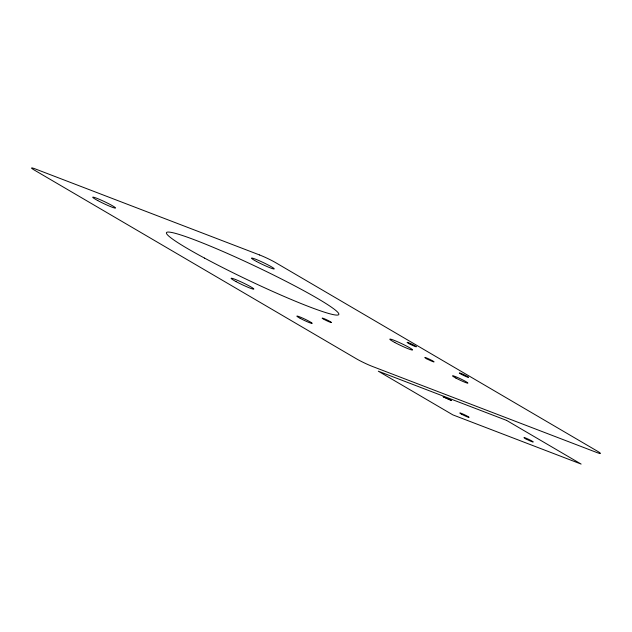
<?xml version="1.0" encoding="UTF-8"?>
<svg xmlns="http://www.w3.org/2000/svg" width="632" height="632" viewBox="0 0 632 632"><rect width="100%" height="100%" fill="white"/><g stroke="black" fill="none" stroke-linecap="round" stroke-linejoin="round"><path stroke-width="0.95" d="M443.19 396.793L451.414 400.483L443.222 396.785M259.594 254.973L35.487 169.013A12.545 1.027 25.4 0 0 34.389 170.103L356.401 358.794A12.545 1.027 25.4 0 0 372.406 366.442L596.513 452.401A12.545 1.027 25.4 0 0 597.611 451.311L275.599 262.62A12.545 1.027 25.4 0 0 259.594 254.973M506.603 420.406L378.315 371.197L452.852 414.876L581.132 464.078L506.603 420.406M455.893 378.062A8.532 0.703 25.4 0 0 467.893 383.126A8.532 0.703 25.4 0 0 456.81 377.154A8.532 0.703 25.4 0 0 455.893 378.062M300.2 318.346A8.532 0.703 25.4 0 0 312.2 323.41A8.532 0.703 25.4 0 0 301.116 317.438A8.532 0.703 25.4 0 0 300.2 318.346M324.208 319.484A5.143 0.419 25.4 0 0 331.445 322.541A5.143 0.419 25.4 0 0 324.761 318.939A5.143 0.419 25.4 0 0 324.208 319.484M461.336 374.302A5.143 0.419 25.4 0 0 468.565 377.359A5.143 0.419 25.4 0 0 461.881 373.757A5.143 0.419 25.4 0 0 461.336 374.302M409.157 343.729A5.143 0.419 25.4 0 0 416.393 346.786A5.143 0.419 25.4 0 0 409.71 343.184A5.143 0.419 25.4 0 0 409.157 343.729M426.837 358.85A5.143 0.419 25.4 0 0 434.073 361.907A5.143 0.419 25.4 0 0 427.39 358.305A5.143 0.419 25.4 0 0 426.837 358.85M97.77 200.573A12.601 1.035 25.4 0 0 115.482 208.047A12.601 1.035 25.4 0 0 99.121 199.23A12.601 1.035 25.4 0 0 97.77 200.573M394.81 342.505A12.601 1.035 25.4 0 0 412.53 349.978A12.601 1.035 25.4 0 0 396.169 341.169A12.601 1.035 25.4 0 0 394.81 342.505M204.523 258.093A95.369 7.813 25.4 0 0 338.665 314.681A95.369 7.813 25.4 0 0 214.754 247.973A95.369 7.813 25.4 0 0 204.523 258.093M256.489 261.45A12.601 1.035 25.4 0 0 274.209 268.924A12.601 1.035 25.4 0 0 257.84 260.115A12.601 1.035 25.4 0 0 256.489 261.45M236.092 281.627A12.601 1.035 25.4 0 0 253.811 289.101A12.601 1.035 25.4 0 0 237.442 280.292A12.601 1.035 25.4 0 0 236.092 281.627M525.99 438.94A5.143 0.419 25.4 0 0 533.226 441.997A5.143 0.419 25.4 0 0 526.535 438.395A5.143 0.419 25.4 0 0 525.99 438.94M461.842 414.339A5.143 0.419 25.4 0 0 469.078 417.389A5.143 0.419 25.4 0 0 462.395 413.794A5.143 0.419 25.4 0 0 461.842 414.339"/></g></svg>
